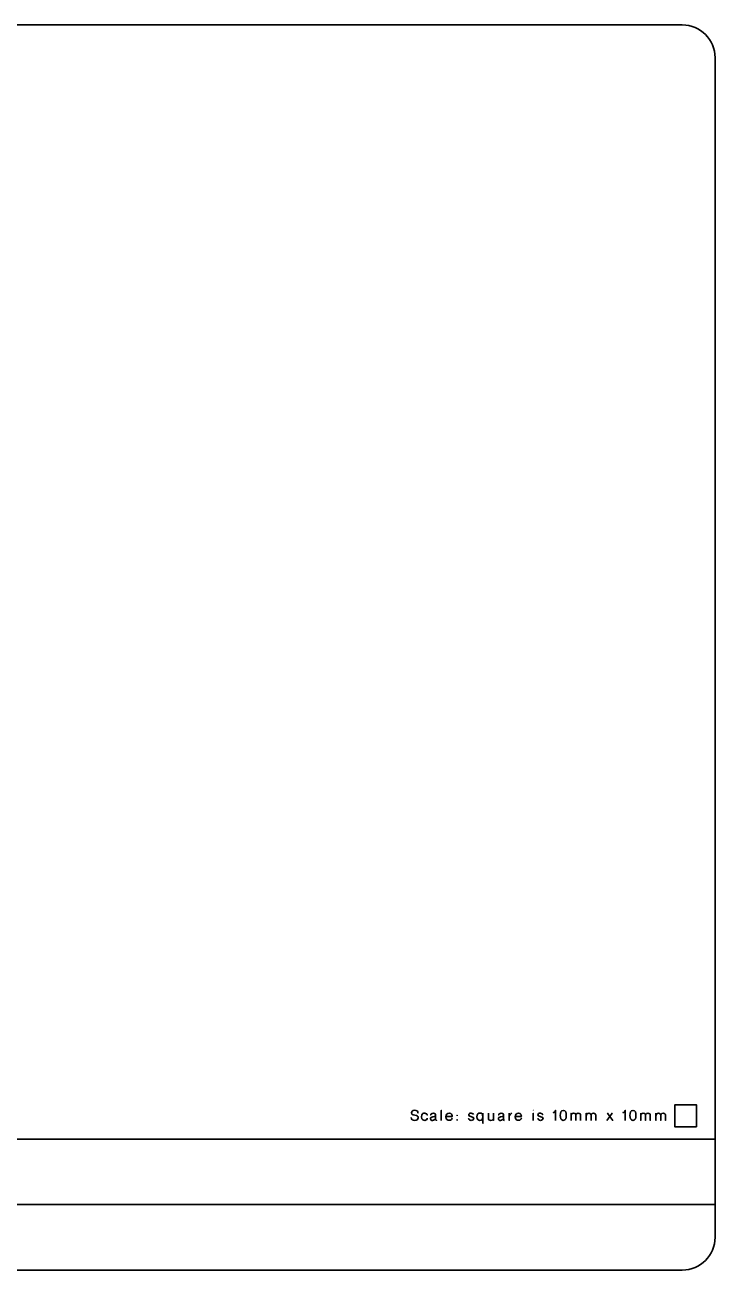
# Model space of a CAD drawing. Header units: inches. Extents: x 15 to 785, y -585 to -15.
# Drawn here: x 469 to 785, y -585 to -15 of the extents above; entities that cross this region are included whole.
import ezdxf

# ---------------------------------------------------------------- set-up
doc = ezdxf.new("R2010")
doc.units = ezdxf.units.IN
doc.header["$MEASUREMENT"] = 0
doc.layers.add('Layer 1', color=7, linetype='Continuous')

# ---------------------------------------------------------------- blocks, each defined once
blk = doc.blocks.new('block 2')
at = {"layer": 'Layer 1', "color": 179, "lineweight": 35, "true_color": 0x231f20}
blk.add_lwpolyline([(785, -555), (15, -555), (15, -525), (785, -525), (785, -555)], dxfattribs=at)
blk.add_open_spline([(785, -570), (785, -578.28), (778.28, -585), (770, -585), (770, -585), (30, -585), (30, -585), (21.72, -585), (15, -578.28), (15, -570), (15, -570), (15, -30), (15, -30), (15, -21.72), (21.72, -15), (30, -15), (30, -15), (770, -15), (770, -15), (778.28, -15), (785, -21.72), (785, -30), (785, -30), (785, -570), (785, -570)], degree=3, knots=[0, 0, 0, 0, 1, 1, 1, 2, 2, 2, 3, 3, 3, 4, 4, 4, 5, 5, 5, 6, 6, 6, 7, 7, 7, 8, 8, 8, 8], dxfattribs=at)
blk = doc.blocks.new('block 3')
at = {"layer": 'Layer 1', "color": 30, "lineweight": 35, "true_color": 0xf58726}
for points, knots in [([(645.92, -515.08), (645.92, -516.1), (646.69, -516.5), (647.6, -516.5), (648.52, -516.5), (649.1, -515.93), (649.12, -515.36), (649.14, -514.8), (648.85, -514.36), (648.29, -514.24), (648.29, -514.24), (646.73, -513.9), (646.73, -513.9), (646.29, -513.81), (646.03, -513.55), (646.03, -512.95), (646.03, -512.36), (646.53, -511.84), (647.45, -511.84), (648.36, -511.84), (649.03, -512.27), (649, -513.03), (649.03, -512.27), (648.36, -511.84), (647.45, -511.84), (646.53, -511.84), (646.03, -512.36), (646.03, -512.95), (646.03, -513.55), (646.28, -513.8), (646.73, -513.9), (646.73, -513.9), (648.29, -514.24), (648.29, -514.24), (648.86, -514.36), (649.14, -514.8), (649.12, -515.36), (649.1, -515.93), (648.52, -516.5), (647.6, -516.5), (646.69, -516.5), (645.92, -516.1), (645.92, -515.08)], [0, 0, 0, 0, 1, 1, 1, 2, 2, 2, 3, 3, 3, 4, 4, 4, 5, 5, 5, 6, 6, 6, 7, 7, 7, 8, 8, 8, 9, 9, 9, 10, 10, 10, 11, 11, 11, 12, 12, 12, 13, 13, 13, 14, 14, 14, 14]), ([(659.69, -516.47), (659.69, -516.47), (659.69, -511.89), (659.69, -511.89), (659.69, -511.89), (659.69, -516.47), (659.69, -516.47)], [0, 0, 0, 0, 1, 1, 1, 2, 2, 2, 2]), ([(701.78, -511.99), (701.78, -511.99), (701.78, -511.88), (701.78, -511.88), (701.78, -511.88), (701.78, -511.99), (701.78, -511.99)], [0, 0, 0, 0, 1, 1, 1, 2, 2, 2, 2]), ([(711.98, -516.47), (711.98, -516.47), (711.98, -511.89), (711.98, -511.89), (711.98, -512.67), (711.22, -512.85), (710.9, -512.88), (711.22, -512.85), (711.98, -512.67), (711.98, -511.89), (711.98, -511.89), (711.98, -516.47), (711.98, -516.47)], [0, 0, 0, 0, 1, 1, 1, 2, 2, 2, 3, 3, 3, 4, 4, 4, 4]), ([(714.11, -514.18), (714.11, -512.92), (714.38, -511.89), (715.49, -511.89), (716.61, -511.89), (716.88, -512.92), (716.88, -514.18), (716.88, -515.44), (716.61, -516.47), (715.49, -516.47), (714.38, -516.47), (714.11, -515.44), (714.11, -514.18)], [0, 0, 0, 0, 1, 1, 1, 2, 2, 2, 3, 3, 3, 4, 4, 4, 4]), ([(714.11, -514.18), (714.11, -512.92), (714.38, -511.89), (715.49, -511.89), (716.61, -511.89), (716.88, -512.92), (716.88, -514.18), (716.88, -515.44), (716.61, -516.47), (715.49, -516.47), (714.38, -516.47), (714.11, -515.44), (714.11, -514.18)], [0, 0, 0, 0, 1, 1, 1, 2, 2, 2, 3, 3, 3, 4, 4, 4, 4]), ([(743.88, -516.47), (743.88, -516.47), (743.88, -511.89), (743.88, -511.89), (743.88, -512.67), (743.12, -512.85), (742.8, -512.88), (743.12, -512.85), (743.88, -512.67), (743.88, -511.89), (743.88, -511.89), (743.88, -516.47), (743.88, -516.47)], [0, 0, 0, 0, 1, 1, 1, 2, 2, 2, 3, 3, 3, 4, 4, 4, 4]), ([(746.01, -514.18), (746.01, -512.92), (746.28, -511.89), (747.4, -511.89), (748.51, -511.89), (748.78, -512.92), (748.78, -514.18), (748.78, -515.44), (748.51, -516.47), (747.4, -516.47), (746.28, -516.47), (746.01, -515.44), (746.01, -514.18)], [0, 0, 0, 0, 1, 1, 1, 2, 2, 2, 3, 3, 3, 4, 4, 4, 4]), ([(746.01, -514.18), (746.01, -512.92), (746.28, -511.89), (747.4, -511.89), (748.51, -511.89), (748.78, -512.92), (748.78, -514.18), (748.78, -515.44), (748.51, -516.47), (747.4, -516.47), (746.28, -516.47), (746.01, -515.44), (746.01, -514.18)], [0, 0, 0, 0, 1, 1, 1, 2, 2, 2, 3, 3, 3, 4, 4, 4, 4]), ([(653.25, -515.43), (653.23, -515.96), (652.65, -516.47), (652.11, -516.47), (651.58, -516.47), (650.66, -516.38), (650.66, -514.78), (650.66, -513.2), (651.69, -513.18), (652.14, -513.18), (652.59, -513.18), (653.19, -513.53), (653.23, -513.97), (653.19, -513.53), (652.59, -513.18), (652.14, -513.18), (651.69, -513.18), (650.66, -513.2), (650.66, -514.78), (650.66, -516.38), (651.58, -516.47), (652.11, -516.47), (652.65, -516.47), (653.23, -515.96), (653.25, -515.43)], [0, 0, 0, 0, 1, 1, 1, 2, 2, 2, 3, 3, 3, 4, 4, 4, 5, 5, 5, 6, 6, 6, 7, 7, 7, 8, 8, 8, 8]), ([(655.68, -516.5), (655.16, -516.49), (654.74, -516.32), (654.74, -515.74), (654.74, -515.15), (655.09, -514.9), (655.77, -514.83), (656.43, -514.77), (656.73, -514.67), (657.05, -514.58), (656.73, -514.67), (656.43, -514.77), (655.77, -514.83), (655.09, -514.9), (654.74, -515.15), (654.74, -515.74), (654.74, -516.32), (655.16, -516.49), (655.68, -516.5), (656.2, -516.52), (656.86, -515.91), (657.05, -515.63), (656.86, -515.91), (656.2, -516.52), (655.68, -516.5)], [0, 0, 0, 0, 1, 1, 1, 2, 2, 2, 3, 3, 3, 4, 4, 4, 5, 5, 5, 6, 6, 6, 7, 7, 7, 8, 8, 8, 8]), ([(657.05, -516.05), (657.05, -516.05), (657.05, -513.96), (657.05, -513.96), (657.05, -513.7), (656.92, -513.19), (656.06, -513.19), (655.2, -513.19), (654.88, -513.58), (654.88, -513.98), (654.88, -513.58), (655.2, -513.19), (656.06, -513.19), (656.92, -513.19), (657.05, -513.7), (657.05, -513.96), (657.05, -513.96), (657.05, -516.05), (657.05, -516.05), (657.05, -516.43), (657.5, -516.47), (657.5, -516.47), (657.5, -516.47), (657.05, -516.43), (657.05, -516.05)], [0, 0, 0, 0, 1, 1, 1, 2, 2, 2, 3, 3, 3, 4, 4, 4, 5, 5, 5, 6, 6, 6, 7, 7, 7, 8, 8, 8, 8]), ([(661.81, -514.73), (661.81, -514.73), (664.65, -514.73), (664.65, -514.73), (664.65, -514.02), (664.37, -513.12), (663.36, -513.12), (662.36, -513.12), (661.8, -513.81), (661.8, -514.85), (661.8, -515.91), (662.52, -516.47), (663.36, -516.44), (664.21, -516.42), (664.58, -515.76), (664.62, -515.52), (664.58, -515.76), (664.21, -516.42), (663.36, -516.44), (662.52, -516.47), (661.8, -515.91), (661.8, -514.85), (661.8, -513.81), (662.36, -513.12), (663.36, -513.12), (664.37, -513.12), (664.65, -514.02), (664.65, -514.73), (664.65, -514.73), (661.81, -514.73), (661.81, -514.73)], [0, 0, 0, 0, 1, 1, 1, 2, 2, 2, 3, 3, 3, 4, 4, 4, 5, 5, 5, 6, 6, 6, 7, 7, 7, 8, 8, 8, 9, 9, 9, 10, 10, 10, 10]), ([(666.9, -514.46), (666.9, -514.46), (666.9, -514.11), (666.9, -514.11), (666.9, -514.11), (666.9, -514.46), (666.9, -514.46)], [0, 0, 0, 0, 1, 1, 1, 2, 2, 2, 2]), ([(666.9, -516.47), (666.9, -516.47), (666.9, -516.12), (666.9, -516.12), (666.9, -516.12), (666.9, -516.47), (666.9, -516.47)], [0, 0, 0, 0, 1, 1, 1, 2, 2, 2, 2]), ([(674.4, -513.79), (674.42, -513.63), (674.21, -513.19), (673.41, -513.16), (672.61, -513.14), (672.24, -513.39), (672.24, -513.88), (672.24, -514.38), (672.65, -514.53), (672.8, -514.57), (672.8, -514.57), (674, -514.93), (674, -514.93), (674.16, -514.97), (674.54, -515.14), (674.54, -515.61), (674.54, -516.08), (674.04, -516.47), (673.41, -516.47), (672.77, -516.47), (672.19, -516.13), (672.19, -515.63), (672.19, -516.13), (672.77, -516.47), (673.41, -516.47), (674.04, -516.47), (674.54, -516.08), (674.54, -515.61), (674.54, -515.14), (674.16, -514.97), (674, -514.93), (674, -514.93), (672.8, -514.57), (672.8, -514.57), (672.65, -514.53), (672.24, -514.38), (672.24, -513.88), (672.24, -513.39), (672.61, -513.14), (673.41, -513.16), (674.21, -513.19), (674.42, -513.63), (674.4, -513.79)], [0, 0, 0, 0, 1, 1, 1, 2, 2, 2, 3, 3, 3, 4, 4, 4, 5, 5, 5, 6, 6, 6, 7, 7, 7, 8, 8, 8, 9, 9, 9, 10, 10, 10, 11, 11, 11, 12, 12, 12, 13, 13, 13, 14, 14, 14, 14]), ([(676.02, -514.82), (676.02, -513.54), (676.63, -513.16), (677.36, -513.16), (678.11, -513.16), (678.71, -513.54), (678.71, -514.82), (678.71, -516.11), (678.11, -516.48), (677.36, -516.48), (676.63, -516.48), (676.02, -516.11), (676.02, -514.82)], [0, 0, 0, 0, 1, 1, 1, 2, 2, 2, 3, 3, 3, 4, 4, 4, 4]), ([(676.02, -514.82), (676.02, -513.54), (676.63, -513.16), (677.36, -513.16), (678.11, -513.16), (678.71, -513.54), (678.71, -514.82), (678.71, -516.11), (678.11, -516.48), (677.36, -516.48), (676.63, -516.48), (676.02, -516.11), (676.02, -514.82)], [0, 0, 0, 0, 1, 1, 1, 2, 2, 2, 3, 3, 3, 4, 4, 4, 4]), ([(678.72, -513.16), (678.72, -513.16), (678.72, -517.75), (678.72, -517.75), (678.72, -517.75), (678.72, -513.16), (678.72, -513.16)], [0, 0, 0, 0, 1, 1, 1, 2, 2, 2, 2]), ([(681.26, -513.2), (681.26, -513.2), (681.26, -515.32), (681.26, -515.62), (681.26, -515.91), (681.55, -516.45), (682.36, -516.46), (683.17, -516.47), (683.6, -515.84), (683.6, -515.25), (683.6, -515.84), (683.17, -516.47), (682.36, -516.46), (681.55, -516.45), (681.26, -515.91), (681.26, -515.62), (681.26, -515.32), (681.26, -513.2), (681.26, -513.2)], [0, 0, 0, 0, 1, 1, 1, 2, 2, 2, 3, 3, 3, 4, 4, 4, 5, 5, 5, 6, 6, 6, 6]), ([(683.6, -513.2), (683.6, -513.2), (683.6, -516.46), (683.6, -516.46), (683.6, -516.46), (683.6, -513.2), (683.6, -513.2)], [0, 0, 0, 0, 1, 1, 1, 2, 2, 2, 2]), ([(688.13, -515.63), (687.94, -515.91), (687.29, -516.52), (686.77, -516.5), (686.24, -516.49), (685.82, -516.32), (685.82, -515.74), (685.82, -515.15), (686.18, -514.9), (686.85, -514.83), (687.52, -514.77), (687.81, -514.67), (688.13, -514.58), (687.81, -514.67), (687.52, -514.77), (686.85, -514.83), (686.18, -514.9), (685.82, -515.15), (685.82, -515.74), (685.82, -516.32), (686.24, -516.49), (686.77, -516.5), (687.29, -516.52), (687.94, -515.91), (688.13, -515.63)], [0, 0, 0, 0, 1, 1, 1, 2, 2, 2, 3, 3, 3, 4, 4, 4, 5, 5, 5, 6, 6, 6, 7, 7, 7, 8, 8, 8, 8]), ([(688.58, -516.47), (688.58, -516.47), (688.13, -516.43), (688.13, -516.05), (688.13, -516.05), (688.13, -513.96), (688.13, -513.96), (688.13, -513.7), (688, -513.19), (687.14, -513.19), (686.28, -513.19), (685.97, -513.58), (685.97, -513.98), (685.97, -513.58), (686.28, -513.19), (687.14, -513.19), (688, -513.19), (688.13, -513.7), (688.13, -513.96), (688.13, -513.96), (688.13, -516.05), (688.13, -516.05), (688.13, -516.43), (688.58, -516.47), (688.58, -516.47)], [0, 0, 0, 0, 1, 1, 1, 2, 2, 2, 3, 3, 3, 4, 4, 4, 5, 5, 5, 6, 6, 6, 7, 7, 7, 8, 8, 8, 8]), ([(692.04, -513.21), (691.45, -513.2), (690.77, -514.07), (690.79, -514.8), (690.77, -514.07), (691.45, -513.2), (692.04, -513.21)], [0, 0, 0, 0, 1, 1, 1, 2, 2, 2, 2]), ([(690.79, -513.21), (690.79, -513.21), (690.79, -516.47), (690.79, -516.47), (690.79, -516.47), (690.79, -513.21), (690.79, -513.21)], [0, 0, 0, 0, 1, 1, 1, 2, 2, 2, 2]), ([(693.5, -514.73), (693.5, -514.73), (696.34, -514.73), (696.34, -514.73), (696.34, -514.02), (696.06, -513.12), (695.05, -513.12), (694.05, -513.12), (693.5, -513.81), (693.5, -514.85), (693.5, -515.91), (694.21, -516.47), (695.05, -516.44), (695.9, -516.42), (696.27, -515.76), (696.32, -515.52), (696.27, -515.76), (695.9, -516.42), (695.05, -516.44), (694.21, -516.47), (693.5, -515.91), (693.5, -514.85), (693.5, -513.81), (694.05, -513.12), (695.05, -513.12), (696.06, -513.12), (696.34, -514.02), (696.34, -514.73), (696.34, -514.73), (693.5, -514.73), (693.5, -514.73)], [0, 0, 0, 0, 1, 1, 1, 2, 2, 2, 3, 3, 3, 4, 4, 4, 5, 5, 5, 6, 6, 6, 7, 7, 7, 8, 8, 8, 9, 9, 9, 10, 10, 10, 10]), ([(701.78, -516.46), (701.78, -516.46), (701.78, -513.2), (701.78, -513.2), (701.78, -513.2), (701.78, -516.47), (701.78, -516.46)], [0, 0, 0, 0, 1, 1, 1, 2, 2, 2, 2]), ([(705.1, -513.16), (704.3, -513.14), (703.94, -513.39), (703.94, -513.88), (703.94, -514.38), (704.35, -514.53), (704.5, -514.57), (704.5, -514.57), (705.7, -514.93), (705.7, -514.93), (705.86, -514.97), (706.24, -515.14), (706.24, -515.61), (706.24, -516.08), (705.74, -516.47), (705.1, -516.47), (704.47, -516.47), (703.89, -516.13), (703.89, -515.63), (703.89, -516.13), (704.47, -516.47), (705.1, -516.47), (705.74, -516.47), (706.24, -516.08), (706.24, -515.61), (706.24, -515.14), (705.86, -514.97), (705.7, -514.93), (705.7, -514.93), (704.5, -514.57), (704.5, -514.57), (704.35, -514.53), (703.94, -514.38), (703.94, -513.88), (703.94, -513.39), (704.3, -513.14), (705.1, -513.16), (705.91, -513.19), (706.11, -513.63), (706.1, -513.79), (706.11, -513.63), (705.91, -513.19), (705.1, -513.16)], [0, 0, 0, 0, 1, 1, 1, 2, 2, 2, 3, 3, 3, 4, 4, 4, 5, 5, 5, 6, 6, 6, 7, 7, 7, 8, 8, 8, 9, 9, 9, 10, 10, 10, 11, 11, 11, 12, 12, 12, 13, 13, 13, 14, 14, 14, 14]), ([(721.23, -516.47), (721.23, -516.47), (721.23, -514.35), (721.23, -514.05), (721.23, -513.76), (721.04, -513.21), (720.24, -513.21), (719.43, -513.2), (719.07, -513.83), (719.07, -514.42), (719.07, -513.83), (719.43, -513.2), (720.24, -513.21), (721.04, -513.21), (721.23, -513.76), (721.23, -514.05), (721.23, -514.35), (721.23, -516.47), (721.23, -516.47)], [0, 0, 0, 0, 1, 1, 1, 2, 2, 2, 3, 3, 3, 4, 4, 4, 5, 5, 5, 6, 6, 6, 6]), ([(719.07, -516.47), (719.07, -516.47), (719.07, -513.21), (719.07, -513.21), (719.07, -513.21), (719.07, -516.47), (719.07, -516.47)], [0, 0, 0, 0, 1, 1, 1, 2, 2, 2, 2]), ([(723.42, -516.47), (723.42, -516.47), (723.42, -514.35), (723.42, -514.05), (723.42, -513.76), (723.14, -513.21), (722.33, -513.21), (721.53, -513.2), (721.23, -513.83), (721.23, -514.42), (721.23, -513.83), (721.53, -513.2), (722.33, -513.21), (723.14, -513.21), (723.42, -513.76), (723.42, -514.05), (723.42, -514.35), (723.42, -516.47), (723.42, -516.47)], [0, 0, 0, 0, 1, 1, 1, 2, 2, 2, 3, 3, 3, 4, 4, 4, 5, 5, 5, 6, 6, 6, 6]), ([(728.21, -516.47), (728.21, -516.47), (728.21, -514.35), (728.21, -514.05), (728.21, -513.76), (728.02, -513.21), (727.21, -513.21), (726.4, -513.2), (726.04, -513.83), (726.04, -514.42), (726.04, -513.83), (726.4, -513.2), (727.21, -513.21), (728.02, -513.21), (728.21, -513.76), (728.21, -514.05), (728.21, -514.35), (728.21, -516.47), (728.21, -516.47)], [0, 0, 0, 0, 1, 1, 1, 2, 2, 2, 3, 3, 3, 4, 4, 4, 5, 5, 5, 6, 6, 6, 6]), ([(726.04, -516.47), (726.04, -516.47), (726.04, -513.21), (726.04, -513.21), (726.04, -513.21), (726.04, -516.47), (726.04, -516.47)], [0, 0, 0, 0, 1, 1, 1, 2, 2, 2, 2]), ([(730.39, -516.47), (730.39, -516.47), (730.39, -514.35), (730.39, -514.05), (730.39, -513.76), (730.11, -513.21), (729.31, -513.21), (728.5, -513.2), (728.21, -513.83), (728.21, -514.42), (728.21, -513.83), (728.5, -513.2), (729.31, -513.21), (730.11, -513.21), (730.39, -513.76), (730.39, -514.05), (730.39, -514.35), (730.39, -516.47), (730.39, -516.47)], [0, 0, 0, 0, 1, 1, 1, 2, 2, 2, 3, 3, 3, 4, 4, 4, 5, 5, 5, 6, 6, 6, 6]), ([(735.5, -516.47), (735.5, -516.47), (736.81, -514.65), (736.81, -514.65), (736.81, -514.65), (735.77, -513.21), (735.77, -513.21), (735.77, -513.21), (736.81, -514.65), (736.81, -514.65), (736.81, -514.65), (737.86, -513.21), (737.86, -513.21), (737.86, -513.21), (736.81, -514.65), (736.81, -514.65), (736.81, -514.65), (738.12, -516.47), (738.12, -516.47), (738.12, -516.47), (736.81, -514.65), (736.81, -514.65), (736.81, -514.65), (735.5, -516.47), (735.5, -516.47)], [0, 0, 0, 0, 1, 1, 1, 2, 2, 2, 3, 3, 3, 4, 4, 4, 5, 5, 5, 6, 6, 6, 7, 7, 7, 8, 8, 8, 8]), ([(753.14, -514.05), (753.14, -513.76), (752.95, -513.21), (752.14, -513.21), (751.33, -513.2), (750.97, -513.83), (750.97, -514.42), (750.97, -513.83), (751.33, -513.2), (752.14, -513.21), (752.95, -513.21), (753.14, -513.76), (753.14, -514.05), (753.14, -514.35), (753.14, -516.47), (753.14, -516.47), (753.14, -516.47), (753.14, -514.35), (753.14, -514.05)], [0, 0, 0, 0, 1, 1, 1, 2, 2, 2, 3, 3, 3, 4, 4, 4, 5, 5, 5, 6, 6, 6, 6]), ([(750.97, -513.21), (750.97, -513.21), (750.97, -516.47), (750.97, -516.47), (750.97, -516.47), (750.97, -513.21), (750.97, -513.21)], [0, 0, 0, 0, 1, 1, 1, 2, 2, 2, 2]), ([(755.32, -514.05), (755.32, -513.76), (755.04, -513.21), (754.24, -513.21), (753.43, -513.2), (753.14, -513.83), (753.14, -514.42), (753.14, -513.83), (753.43, -513.2), (754.24, -513.21), (755.04, -513.21), (755.32, -513.76), (755.32, -514.05), (755.32, -514.35), (755.32, -516.47), (755.32, -516.47), (755.32, -516.47), (755.32, -514.35), (755.32, -514.05)], [0, 0, 0, 0, 1, 1, 1, 2, 2, 2, 3, 3, 3, 4, 4, 4, 5, 5, 5, 6, 6, 6, 6]), ([(760.11, -514.05), (760.11, -513.76), (759.92, -513.21), (759.11, -513.21), (758.3, -513.2), (757.94, -513.83), (757.94, -514.42), (757.94, -513.83), (758.3, -513.2), (759.11, -513.21), (759.92, -513.21), (760.11, -513.76), (760.11, -514.05), (760.11, -514.35), (760.11, -516.47), (760.11, -516.47), (760.11, -516.47), (760.11, -514.35), (760.11, -514.05)], [0, 0, 0, 0, 1, 1, 1, 2, 2, 2, 3, 3, 3, 4, 4, 4, 5, 5, 5, 6, 6, 6, 6]), ([(757.94, -513.21), (757.94, -513.21), (757.94, -516.47), (757.94, -516.47), (757.94, -516.47), (757.94, -513.21), (757.94, -513.21)], [0, 0, 0, 0, 1, 1, 1, 2, 2, 2, 2]), ([(762.29, -514.05), (762.29, -513.76), (762.01, -513.21), (761.21, -513.21), (760.4, -513.2), (760.11, -513.83), (760.11, -514.42), (760.11, -513.83), (760.4, -513.2), (761.21, -513.21), (762.01, -513.21), (762.29, -513.76), (762.29, -514.05), (762.29, -514.35), (762.29, -516.47), (762.29, -516.47), (762.29, -516.47), (762.29, -514.35), (762.29, -514.05)], [0, 0, 0, 0, 1, 1, 1, 2, 2, 2, 3, 3, 3, 4, 4, 4, 5, 5, 5, 6, 6, 6, 6])]:
    blk.add_open_spline(points, degree=3, knots=knots, dxfattribs=at)

msp = doc.modelspace()

# ---------------------------------------------------------------- linework, layer by layer
at = {"layer": 'Layer 1', "color": 30, "lineweight": 35, "true_color": 0xf58726}
msp.add_lwpolyline([(776.52, -519.35), (766.52, -519.35), (766.52, -509.35), (776.52, -509.35), (776.52, -519.35)], dxfattribs=at)

# ---------------------------------------------------------------- block references
at = {"layer": 'Layer 1'}
for name in ['block 2', 'block 3']:
    msp.add_blockref(name, (0, 0), dxfattribs=at)

doc.saveas('drawing.dxf')
